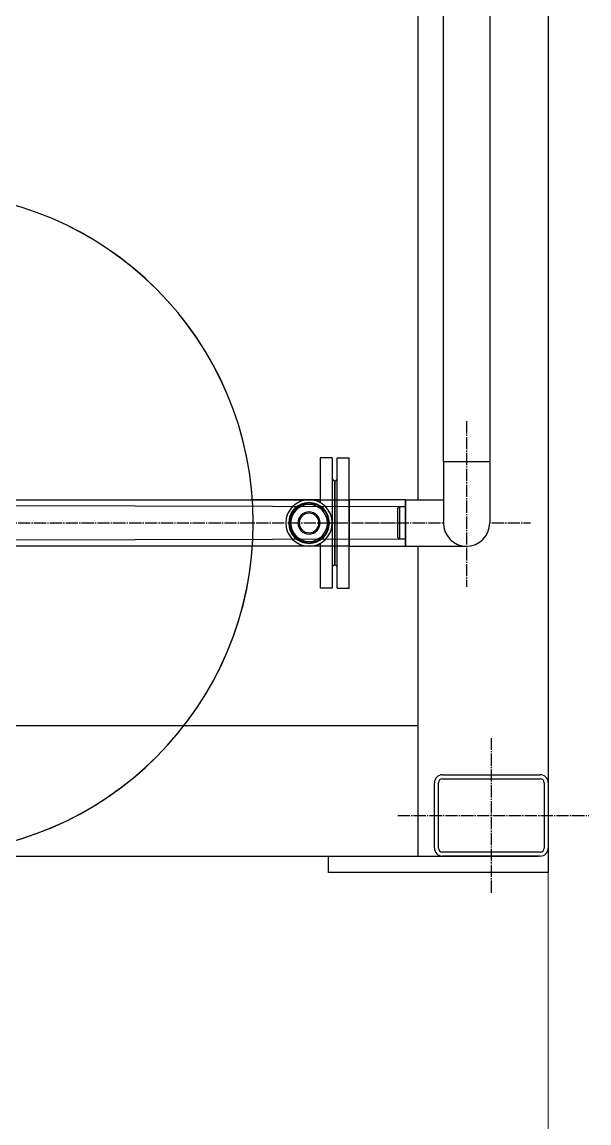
# Model space of a CAD drawing. Header units: millimetres. Extents: x 3795014 to 4300160, y 3869364 to 4016788.
# Drawn here: x 3869373 to 3870069, y 4007895 to 4009246 of the extents above; entities that cross this region are included whole.
import ezdxf

# ---------------------------------------------------------------- set-up
doc = ezdxf.new("R2010")
doc.units = ezdxf.units.MM
doc.set_wipeout_variables(frame=1)
for name, pattern in [('K5LT_AXLED', [19.5, 15, -1.5, 1.5, -1.5]), ('K5LT_BASIC', [0]), ('K5LT_THIN', [0]), ('осевая2', [28.575, 19.05, -3.175, 3.175, -3.175])]:
    doc.linetypes.add(name, pattern=pattern)
doc.layers.add('оси', color=7, linetype='осевая2', lineweight=13)
doc.layers.add('Системный слой', color=7, linetype='Continuous')

msp = doc.modelspace()

# ---------------------------------------------------------------- linework, layer by layer
at = {"layer": 'оси', "ltscale": 25, "extrusion": (1, 0, 0), "elevation": 3870019.3}
msp.add_lwpolyline([(4008216.9, 0), (4007042.7, 0)], dxfattribs=at)
at = {"layer": 'Системный слой', "linetype": 'K5LT_THIN'}
for p, q in [((3869859.3, 4008222.2), (3869859.3, 4011121.7)), ((3870019.3, 4011072.9), (3870019.3, 4008232.2)), ((3870019.3, 4008472.2), (3870019.3, 4008202.2)), ((3869859.3, 4008382.2), (3866019.3, 4008382.2)), ((3869879.3, 4008232.2), (3869879.3, 4008312.2)), ((3869884.3, 4008232.2), (3869884.3, 4008312.2)), ((3869889.3, 4008322.2), (3870009.3, 4008322.2)), ((3869889.3, 4008317.2), (3870009.3, 4008317.2)), ((3870014.3, 4008312.2), (3870014.3, 4008232.2)), ((3870019.3, 4008312.2), (3870019.3, 4008232.2)), ((3869879.3, 4008263.9), (3869879.3, 4008263.9)), ((3865959.3, 4008222.2), (3870007.4, 4008222.2)), ((3869749.3, 4008202.2), (3869749.3, 4008222.2)), ((3870009.3, 4008227.2), (3869889.3, 4008227.2)), ((3870009.3, 4008222.2), (3869889.3, 4008222.2)), ((3870019.3, 4008202.2), (3869749.3, 4008202.2))]:
    msp.add_line(p, q, dxfattribs=at)
at = {"layer": 'Системный слой', "linetype": 'K5LT_BASIC'}
for p, q in [((3869890.4, 4008706.3), (3869890.4, 4010641.6)), ((3869947.4, 4010641.6), (3869947.4, 4008706.3)), ((3869753.8, 4008711.3), (3869738.8, 4008711.3)), ((3869738.8, 4008711.3), (3869738.8, 4008687.9)), ((3869753.8, 4008711.3), (3869738.8, 4008711.3)), ((3869738.8, 4008711.3), (3869738.8, 4008687.9)), ((3869753.8, 4008711.3), (3869753.8, 4008687.9)), ((3869753.8, 4008711.3), (3869753.8, 4008687.9)), ((3869759.8, 4008574.8), (3869759.8, 4008711.3)), ((3869759.8, 4008711.3), (3869774.8, 4008711.3)), ((3869759.8, 4008574.8), (3869759.8, 4008711.3)), ((3869759.8, 4008711.3), (3869774.8, 4008711.3)), ((3869774.8, 4008574.8), (3869774.8, 4008711.3)), ((3869774.8, 4008574.8), (3869774.8, 4008711.3)), ((3869947.4, 4008706.3), (3869890.4, 4008706.3)), ((3869738.8, 4008687.9), (3869738.8, 4008656.4)), ((3869738.8, 4008687.9), (3869738.8, 4008656.4)), ((3869753.8, 4008687.9), (3869753.8, 4008631.3)), ((3869753.8, 4008687.9), (3869753.8, 4008631.3)), ((3869756.8, 4008682.3), (3869753.8, 4008685.3)), ((3869756.8, 4008682.3), (3869753.8, 4008685.3)), ((3869756.8, 4008682.3), (3869759.8, 4008685.3)), ((3869756.8, 4008682.3), (3869759.8, 4008685.3)), ((3869756.8, 4008595.3), (3869756.8, 4008682.3)), ((3869756.8, 4008682.3), (3869756.8, 4008667.4)), ((3869756.8, 4008595.3), (3869756.8, 4008682.3)), ((3869756.8, 4008682.3), (3869756.8, 4008667.4)), ((3869756.8, 4008667.4), (3869756.8, 4008580.3)), ((3869756.8, 4008667.4), (3869756.8, 4008580.3)), ((3869849.5, 4008651.3), (3867529, 4008656.3)), ((3867564, 4008659.8), (3869774.8, 4008659.8)), ((3869738.8, 4008659.8), (3869655.8, 4008659.8)), ((3869725.3, 4008659.8), (3869655.8, 4008659.8)), ((3869738.8, 4008659.8), (3869655.8, 4008659.8)), ((3869725.3, 4008659.8), (3869655.8, 4008659.8)), ((3869774.8, 4008659.8), (3869774.8, 4008602.8)), ((3869843.9, 4008659.8), (3869774.8, 4008659.8)), ((3869774.8, 4008659.8), (3869774.8, 4008602.8)), ((3869834.5, 4008649.3), (3869836.5, 4008651.3)), ((3869834.5, 4008631.3), (3869834.5, 4008649.3)), ((3869849.5, 4008651.3), (3869836.5, 4008651.3)), ((3869836.5, 4008651.3), (3869836.5, 4008631.3)), ((3869843.9, 4008602.8), (3869843.9, 4008659.8)), ((3869849.5, 4008631.3), (3869849.5, 4008651.3)), ((3869753.8, 4008631.3), (3869753.8, 4008551.3)), ((3869753.8, 4008631.3), (3869753.8, 4008551.3)), ((3869834.5, 4008613.3), (3869834.5, 4008631.3)), ((3869836.5, 4008631.3), (3869836.5, 4008611.3)), ((3869849.5, 4008611.3), (3869849.5, 4008631.3)), ((3869849.5, 4008611.3), (3867529, 4008606.3)), ((3869834.5, 4008613.3), (3869836.5, 4008611.3)), ((3869849.5, 4008611.3), (3869836.5, 4008611.3)), ((3869774.8, 4008602.8), (3867564, 4008602.8)), ((3869738.8, 4008602.8), (3869655.8, 4008602.8)), ((3869725.3, 4008602.8), (3869655.8, 4008602.8)), ((3869738.8, 4008602.8), (3869655.8, 4008602.8)), ((3869725.3, 4008602.8), (3869655.8, 4008602.8)), ((3869738.8, 4008606.2), (3869738.8, 4008551.3)), ((3869738.8, 4008606.2), (3869738.8, 4008551.3)), ((3869756.8, 4008580.3), (3869756.8, 4008595.3)), ((3869756.8, 4008580.3), (3869756.8, 4008595.3)), ((3869774.8, 4008602.8), (3869843.9, 4008602.8)), ((3869756.8, 4008580.3), (3869753.8, 4008577.3)), ((3869756.8, 4008580.3), (3869753.8, 4008577.3)), ((3869756.8, 4008580.3), (3869759.8, 4008577.3)), ((3869756.8, 4008580.3), (3869759.8, 4008577.3)), ((3869759.8, 4008551.3), (3869759.8, 4008574.8)), ((3869759.8, 4008551.3), (3869759.8, 4008574.8)), ((3869774.8, 4008551.3), (3869774.8, 4008574.8)), ((3869774.8, 4008551.3), (3869774.8, 4008574.8)), ((3869753.8, 4008551.3), (3869738.8, 4008551.3)), ((3869753.8, 4008551.3), (3869738.8, 4008551.3)), ((3869759.8, 4008551.3), (3869774.8, 4008551.3)), ((3869759.8, 4008551.3), (3869774.8, 4008551.3))]:
    msp.add_line(p, q, dxfattribs=at)
at = {"layer": 'Системный слой', "linetype": 'K5LT_AXLED'}
for p, q in [((3869250.8, 4008631.3), (3869837.8, 4008631.3)), ((3869250.8, 4008631.3), (3869837.8, 4008631.3)), ((3869949.3, 4008177.2), (3869949.3, 4008367.2)), ((3869834.3, 4008272.2), (3870069.3, 4008272.2))]:
    msp.add_line(p, q, dxfattribs=at)
at = {"layer": 'Системный слой', "linetype": 'K5LT_BASIC'}
for centre, radius, start, end in [((3869250.8, 4008631.3), 406, 270.1432, 269.8568), ((3869250.8, 4008631.3), 406, 270.1432, 269.8568), ((3869250.8, 4008631.3), 406, 0, 90), ((3869250.8, 4008631.3), 406, 0, 90), ((3869725.3, 4008631.3), 28.5, 90, 270), ((3869725.3, 4008631.3), 28.5, 90, 270), ((3869725.3, 4008631.3), 25, 90, 270), ((3869725.3, 4008631.3), 25, 90, 270), ((3869725.3, 4008631.3), 24.2, 0, 180), ((3869725.3, 4008631.3), 24.2, 0, 180), ((3869725.3, 4008631.3), 22.6, 0, 180), ((3869725.3, 4008631.3), 22.6, 0, 180), ((3869725.3, 4008631.3), 28.5, 270, 90), ((3869725.3, 4008631.3), 28.5, 270, 90), ((3869725.3, 4008631.3), 25, 270, 90), ((3869725.3, 4008631.3), 25, 270, 90), ((3869725.3, 4008631.3), 13.7, 0, 180), ((3869725.3, 4008631.3), 13.7, 0, 180), ((3869725.3, 4008631.3), 12.1, 0, 180), ((3869725.3, 4008631.3), 12.1, 0, 180), ((3869250.8, 4008631.3), 406, 270, 0), ((3869250.8, 4008631.3), 406, 270, 0), ((3869725.3, 4008631.3), 24.2, 180, 0), ((3869725.3, 4008631.3), 24.2, 180, 0), ((3869725.3, 4008631.3), 22.6, 180, 0), ((3869725.3, 4008631.3), 22.6, 180, 0), ((3869725.3, 4008631.3), 13.7, 180, 0), ((3869725.3, 4008631.3), 13.7, 180, 0), ((3869725.3, 4008631.3), 12.1, 180, 0), ((3869725.3, 4008631.3), 12.1, 180, 0)]:
    msp.add_arc(centre, radius, start, end, dxfattribs=at)
at = {"layer": 'Системный слой', "linetype": 'K5LT_THIN'}
for centre, radius, start, end in [((3869889.3, 4008312.2), 10, 90, 180), ((3869889.3, 4008312.2), 5, 90, 180), ((3870009.3, 4008312.2), 10, 0, 90), ((3870009.3, 4008312.2), 5, 0, 90), ((3869889.3, 4008232.2), 10, 180, 270), ((3869889.3, 4008232.2), 5, 180, 270), ((3870009.3, 4008232.2), 10, 270, 0), ((3870009.3, 4008232.2), 5, 270, 0)]:
    msp.add_arc(centre, radius, start, end, dxfattribs=at)

# ---------------------------------------------------------------- next in the draw order: wipeouts: each hides what was drawn before it
msp.add_wipeout([(3869918.9, 4008602.8), (3869925.6, 4008603.6), (3869925.6, 4008603.6), (3869931.9, 4008606), (3869931.9, 4008606), (3869937.5, 4008609.7), (3869937.5, 4008609.7), (3869942, 4008614.7), (3869942, 4008614.7), (3869945.3, 4008620.6), (3869945.3, 4008620.6), (3869947.1, 4008627.1), (3869947.1, 4008627.1), (3869947.3, 4008633.9), (3869947.3, 4008633.9), (3869945.9, 4008640.5), (3869945.9, 4008640.5), (3869943, 4008646.5), (3869943, 4008646.5), (3869938.7, 4008651.8), (3869938.7, 4008651.8), (3869933.4, 4008655.9), (3869933.4, 4008655.9), (3869927.2, 4008658.6), (3869927.2, 4008658.6), (3869920.6, 4008659.8), (3869920.6, 4008659.8), (3869918.9, 4008659.8), (3869918.9, 4008659.8), (3869843.9, 4008659.8), (3869843.9, 4008659.8), (3869843.9, 4008602.8), (3869843.9, 4008602.8)]).dxf.layer = 'Системный слой'

# ---------------------------------------------------------------- next in the draw order: linework, layer by layer
at = {"layer": 'Системный слой', "linetype": 'K5LT_BASIC'}
for p, q in [((3869843.9, 4008659.8), (3869843.9, 4008602.8)), ((3869843.9, 4008659.8), (3869918.9, 4008659.8)), ((3869843.9, 4008602.8), (3869918.9, 4008602.8))]:
    msp.add_line(p, q, dxfattribs=at)
at = {"layer": 'Системный слой', "linetype": 'K5LT_AXLED'}
msp.add_line((3869793.9, 4008631.3), (3869997.4, 4008631.3), dxfattribs=at)
at = {"layer": 'Системный слой', "linetype": 'K5LT_BASIC'}
msp.add_arc((3869918.9, 4008631.3), 28.5, 270, 90, dxfattribs=at)

# ---------------------------------------------------------------- next in the draw order: wipeouts: each hides what was drawn before it
msp.add_wipeout([(3869947.4, 4008631.3), (3869947.4, 4008706.3), (3869947.4, 4008706.3), (3869890.4, 4008706.3), (3869890.4, 4008706.3), (3869890.4, 4008631.3), (3869890.4, 4008631.3), (3869891.2, 4008624.6), (3869891.2, 4008624.6), (3869893.5, 4008618.3), (3869893.5, 4008618.3), (3869897.3, 4008612.7), (3869897.3, 4008612.7), (3869902.3, 4008608.2), (3869902.3, 4008608.2), (3869908.2, 4008604.9), (3869908.2, 4008604.9), (3869914.7, 4008603.1), (3869914.7, 4008603.1), (3869921.4, 4008602.9), (3869921.4, 4008602.9), (3869928, 4008604.3), (3869928, 4008604.3), (3869934.1, 4008607.2), (3869934.1, 4008607.2), (3869939.3, 4008611.5), (3869939.3, 4008611.5), (3869943.4, 4008616.8), (3869943.4, 4008616.8), (3869946.1, 4008623), (3869946.1, 4008623), (3869947.3, 4008629.6), (3869947.3, 4008629.6)]).dxf.layer = 'Системный слой'

# ---------------------------------------------------------------- next in the draw order: linework, layer by layer
at = {"layer": 'Системный слой', "linetype": 'K5LT_AXLED'}
msp.add_line((3869918.9, 4008756.3), (3869918.9, 4008552.8), dxfattribs=at)
at = {"layer": 'Системный слой', "linetype": 'K5LT_BASIC'}
for p, q in [((3869947.4, 4008706.3), (3869890.4, 4008706.3)), ((3869890.4, 4008706.3), (3869890.4, 4008631.3)), ((3869947.4, 4008706.3), (3869947.4, 4008631.3))]:
    msp.add_line(p, q, dxfattribs=at)
msp.add_arc((3869918.9, 4008631.3), 28.5, 180, 0, dxfattribs=at)

doc.saveas('drawing.dxf')
